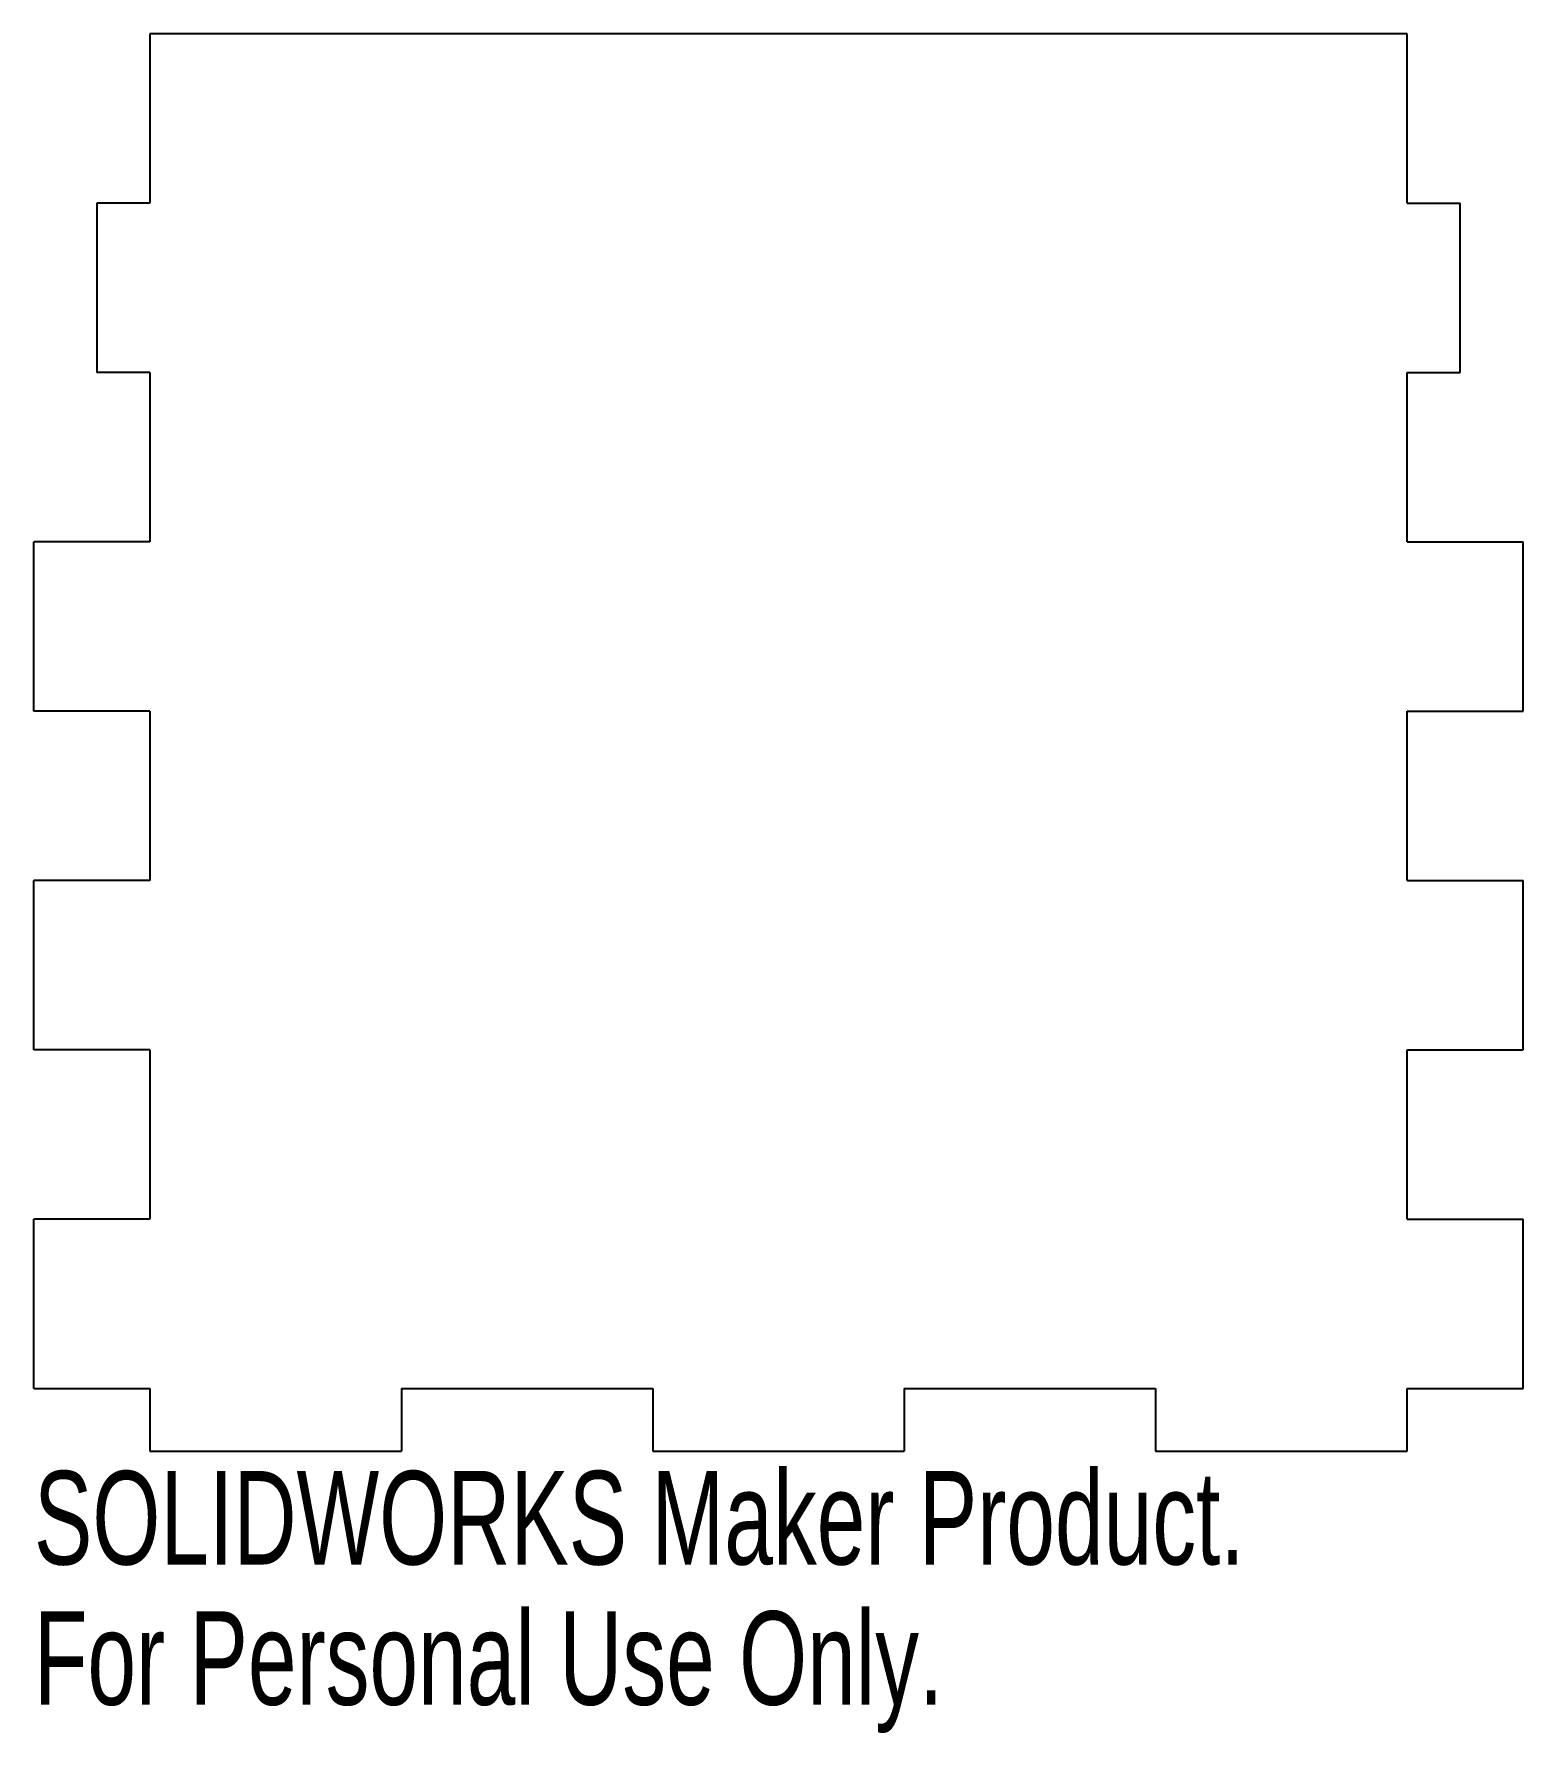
# Model space of a CAD drawing. Header units: millimetres. Extents: x -6 to 71, y -17.8 to 70.
import ezdxf

# ---------------------------------------------------------------- set-up
doc = ezdxf.new("R2010")
doc.units = ezdxf.units.MM
doc.styles.add('SLDTEXTSTYLE0', font='TXT', dxfattribs={"width": 0.7})

msp = doc.modelspace()

# ---------------------------------------------------------------- linework, layer by layer
at = {"color": 7, "linetype": 'Continuous', "lineweight": 25}
for p, q in [((0, 70), (0, 61.25)), ((65, 70), (0, 70)), ((65, 61.25), (65, 70)), ((-2.75, 61.25), (-2.75, 52.5)), ((0, 61.25), (-2.75, 61.25)), ((65, 61.25), (67.75, 61.25)), ((67.75, 52.5), (67.75, 61.25)), ((0, 52.5), (-2.75, 52.5)), ((0, 52.5), (0, 43.75)), ((65, 52.5), (67.75, 52.5)), ((65, 43.75), (65, 52.5)), ((-6, 35), (-6, 43.75)), ((0, 43.75), (-6, 43.75)), ((65, 43.75), (71, 43.75)), ((71, 35), (71, 43.75)), ((0, 35), (-6, 35)), ((0, 35), (0, 26.25)), ((65, 35), (71, 35)), ((65, 26.25), (65, 35)), ((-6, 17.5), (-6, 26.25)), ((0, 26.25), (-6, 26.25)), ((65, 26.25), (71, 26.25)), ((71, 17.5), (71, 26.25)), ((0, 17.5), (-6, 17.5)), ((0, 17.5), (0, 8.75)), ((65, 17.5), (71, 17.5)), ((65, 8.75), (65, 17.5)), ((-6, 0), (-6, 8.75)), ((0, 8.75), (-6, 8.75)), ((65, 8.75), (71, 8.75)), ((71, 0), (71, 8.75)), ((-6, 0), (0, 0)), ((0, 0), (0, -3.25)), ((13, 0), (26, 0)), ((13, 0), (13, -3.25)), ((26, 0), (26, -3.25)), ((39, 0), (52, 0)), ((39, 0), (39, -3.25)), ((52, 0), (52, -3.25)), ((65, 0), (71, 0)), ((65, -3.25), (65, 0)), ((0, -3.25), (13, -3.25)), ((26, -3.25), (39, -3.25)), ((52, -3.25), (65, -3.25))]:
    msp.add_line(p, q, dxfattribs=at)

# ---------------------------------------------------------------- texts
at = {"color": 7, "linetype": 'Continuous', "char_height": 4.83362, "attachment_point": 1, "style": 'SLDTEXTSTYLE0'}
for s, insert in [('SOLIDWORKS Maker Product.', (-6, -4.27)), ('For Personal Use Only.', (-6, -11.52))]:
    msp.add_mtext(s, dxfattribs=dict(at, insert=insert))

doc.saveas('drawing.dxf')
